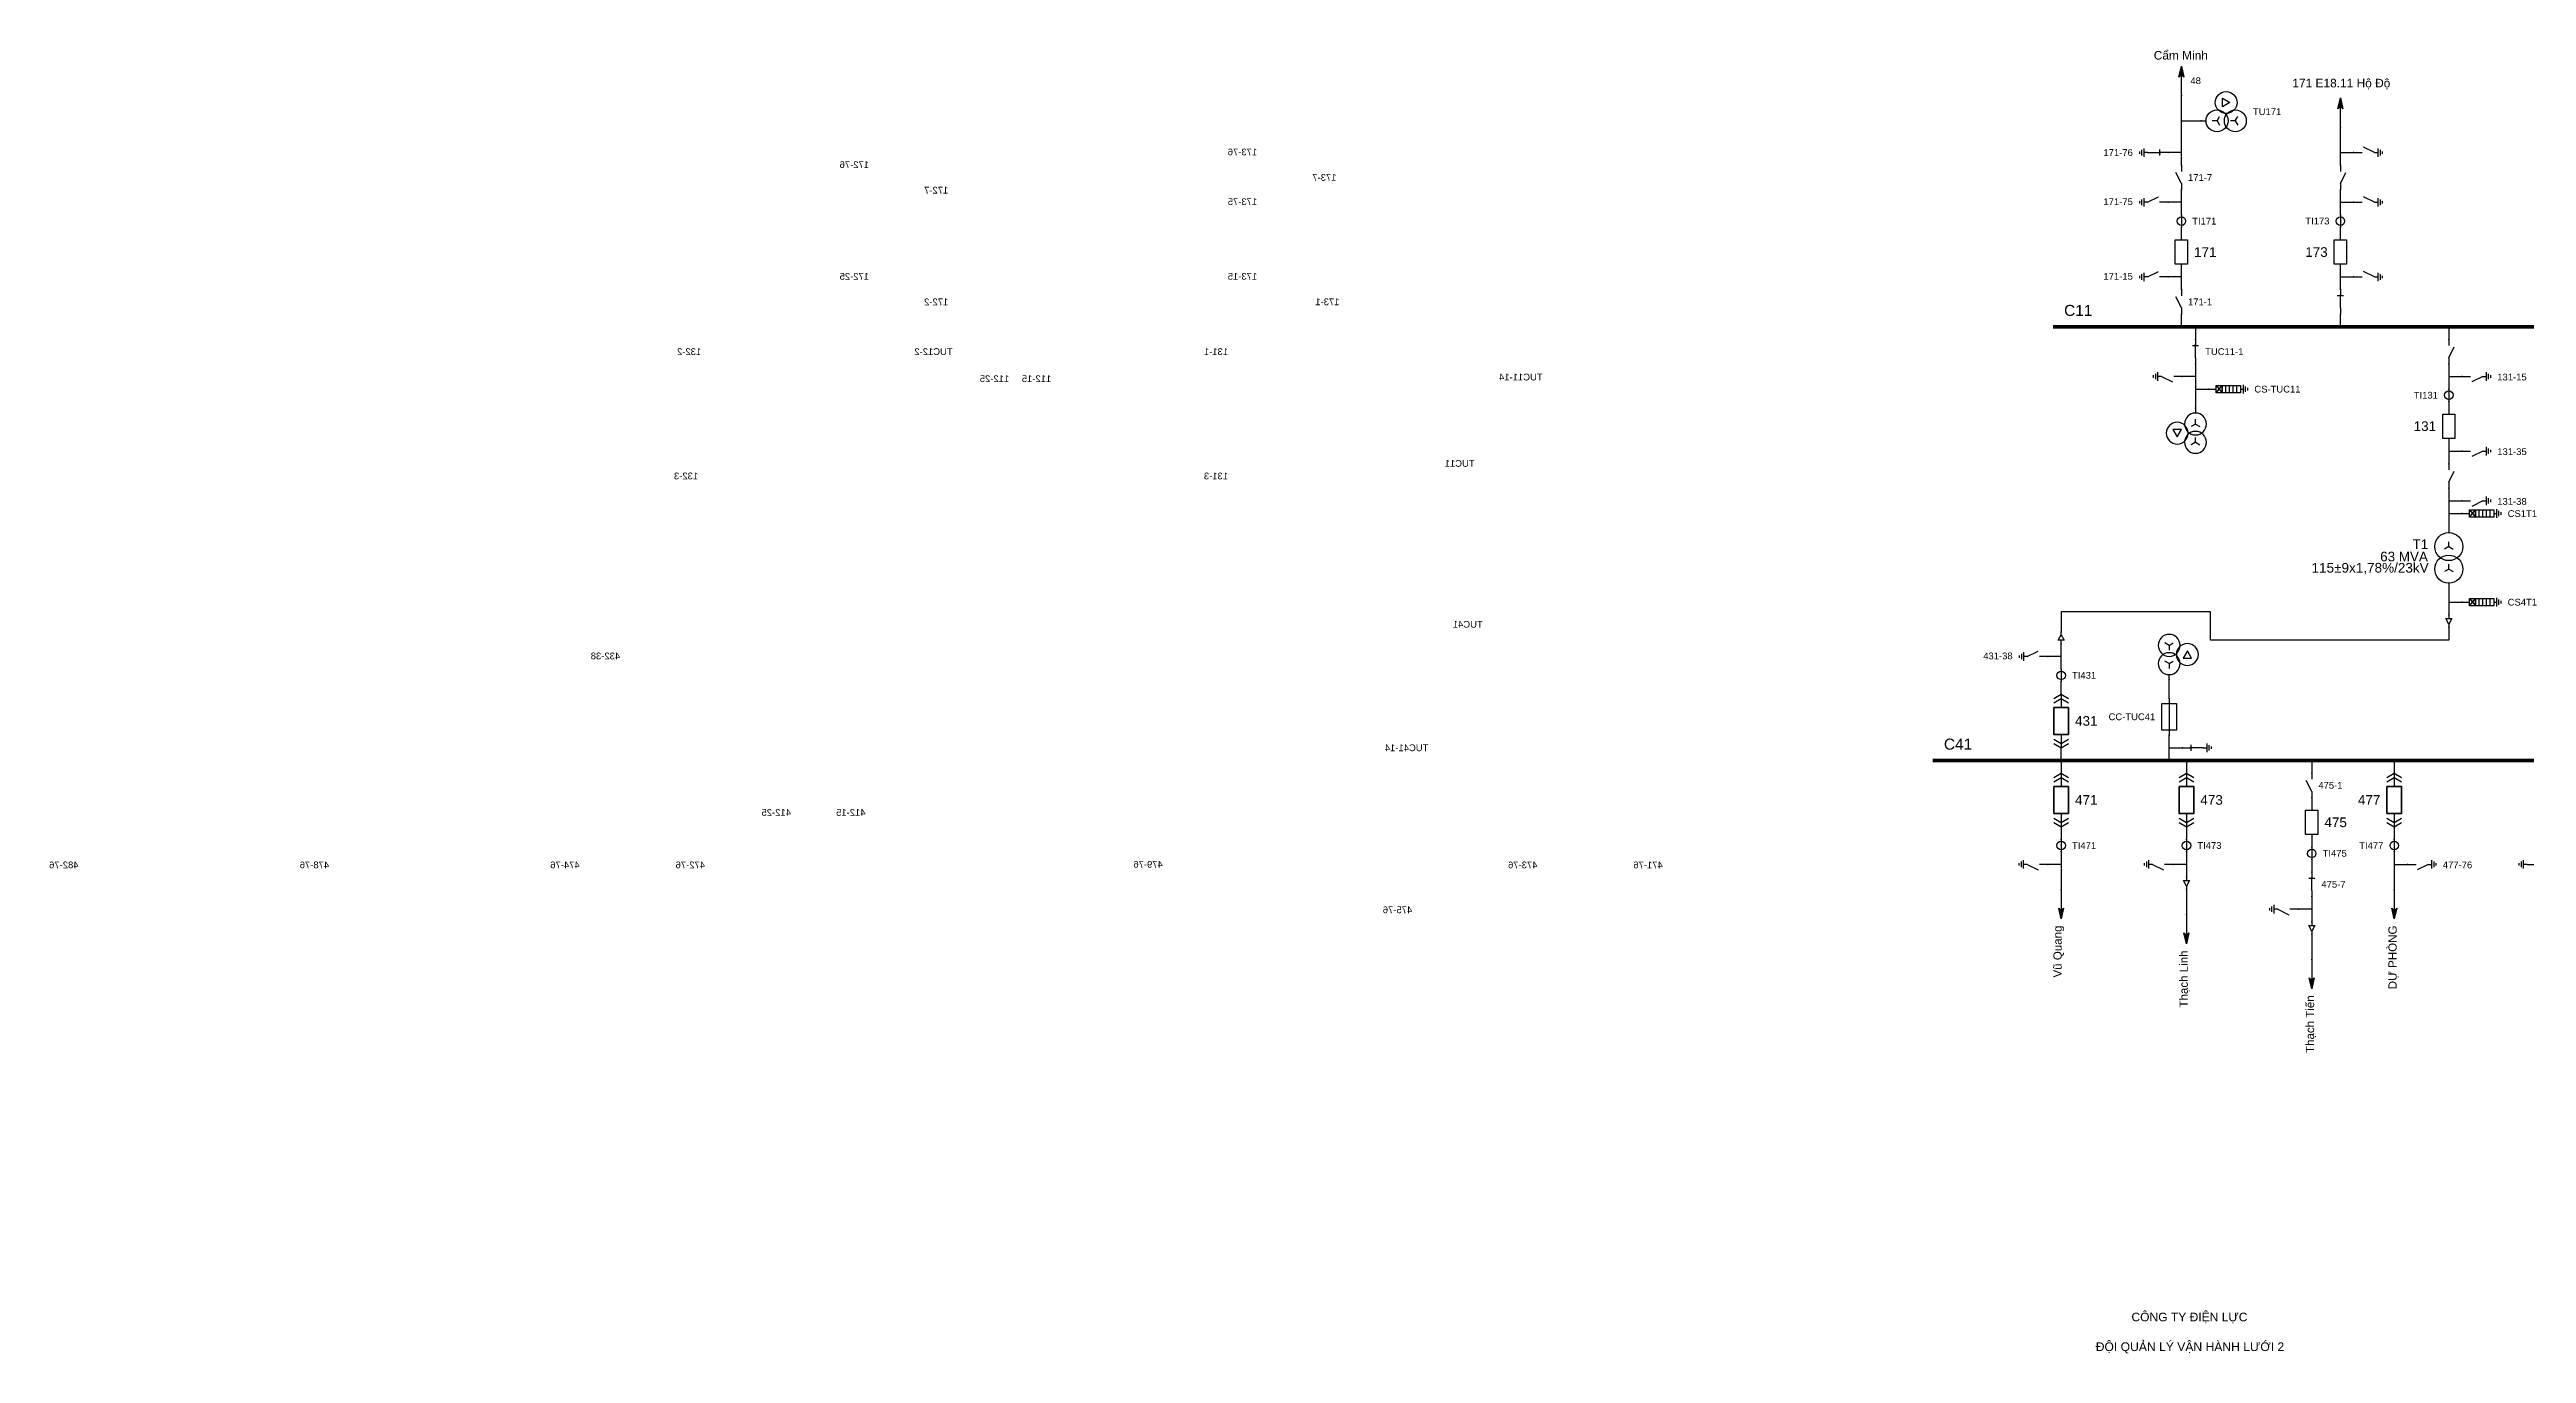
# Model space of a CAD drawing. Header units: millimetres. Extents: x -364 to 399, y 7 to 290.
# Drawn here: x -364 to 144, y 12 to 280 of the extents above; entities that cross this region are included whole.
import ezdxf

# ---------------------------------------------------------------- set-up
doc = ezdxf.new("R2010")
doc.units = ezdxf.units.MM
for name, color, linetype, lineweight in [('BUSBAR_110KV', 1, 'Continuous', 50), ('BUSBAR_22KV', 5, 'Continuous', 50), ('HV_110KV', 1, 'Continuous', 25), ('MV_22KV', 5, 'Continuous', 25)]:
    doc.layers.add(name, color=color, linetype=linetype, lineweight=lineweight)
doc.layers.add('SYM_PORTS', color=8, linetype='Continuous', plot=False)
doc.layers.add('TEXT', color=7, linetype='Continuous')
doc.styles.add('SLD_TEXT', font='arial.ttf')

# ---------------------------------------------------------------- blocks, each defined once
blk = doc.blocks.new('SYM_DISCONNECTOR_OPEN')
at = {"lineweight": 25}
for points in [[(0, -1.25), (-1.125, 1)], [(0, 2.5), (0, 1.25)], [(0, -1.25), (0, -2.5)]]:
    blk.add_lwpolyline(points, dxfattribs=at)
at = {"layer": 'SYM_PORTS'}
for p in [(0, 2.5), (0, -2.5)]:
    blk.add_point(p, dxfattribs=at)
blk.add_attdef('DEVICE_CODE', (1, -0.5), '', height=2)
blk = doc.blocks.new('SYM_EARTHING_SWITCH_OPEN')
at = {"lineweight": 25}
for points in [[(0, -1.25), (-1.125, 1)], [(0, 3), (0, 1.25)], [(-0.875, -2), (0.875, -2)], [(-0.5625, -2.4375), (0.5625, -2.4375)], [(-0.25, -2.875), (0.25, -2.875)], [(0, -1.25), (0, -2)]]:
    blk.add_lwpolyline(points, dxfattribs=at)
at = {"layer": 'SYM_PORTS'}
blk.add_point((0, 3), dxfattribs=at)
blk.add_attdef('DEVICE_CODE', (1.875, 0), '', height=2)
blk = doc.blocks.new('SYM_CIRCUIT_BREAKER')
at = {"lineweight": 25}
blk.add_lwpolyline([(-1.25, 2.5), (1.25, 2.5), (1.25, -2.5), (-1.25, -2.5)], close=True, dxfattribs=at)
at = {"layer": 'SYM_PORTS'}
for p in [(0, 2.5), (0, -2.5)]:
    blk.add_point(p, dxfattribs=at)
blk.add_attdef('DEVICE_CODE', (2.25, -0.5), '', height=2)
at = {"flags": 1}
blk.add_attdef('RATING', (2.25, -3.5), '', height=2, dxfattribs=at)
blk = doc.blocks.new('SYM_CURRENT_TRANSFORMER')
at = {"lineweight": 25}
blk.add_lwpolyline([(0, 1.25), (0, -1.25)], dxfattribs=at)
blk.add_circle((0, 0), 0.875, dxfattribs=at)
at = {"layer": 'SYM_PORTS'}
for p in [(0, 1.25), (0, -1.25)]:
    blk.add_point(p, dxfattribs=at)
blk.add_attdef('DEVICE_CODE', (1.875, -1.75), '', height=2)
at = {"flags": 1}
blk.add_attdef('RATIO', (1.875, -4.75), '', height=2, dxfattribs=at)
blk = doc.blocks.new('SYM_EARTHING_SWITCH_CLOSED')
at = {"lineweight": 25}
for points in [[(-0.625, 1.25), (0.625, 1.25)], [(0, 3), (0, 1.25)], [(0, -1.25), (0, 1.5)], [(-0.875, -2), (0.875, -2)], [(-0.5625, -2.4375), (0.5625, -2.4375)], [(-0.25, -2.875), (0.25, -2.875)], [(0, -1.25), (0, -2)]]:
    blk.add_lwpolyline(points, dxfattribs=at)
at = {"layer": 'SYM_PORTS'}
blk.add_point((0, 3), dxfattribs=at)
blk.add_attdef('DEVICE_CODE', (1.875, 0), '', height=2)
blk = doc.blocks.new('SYM_VOLTAGE_TRANSFORMER')
at = {"lineweight": 25}
for points in [[(0, 1.375), (-0.8625, 0.875)], [(0, 4.625), (0, 3.625)], [(0, 1.375), (0, 2.375)], [(0, 1.375), (0.8625, 0.875)], [(0, -2.375), (-0.8625, -2.875)], [(0, -2.375), (0, -1.375)], [(0, -2.375), (0.8625, -2.875)]]:
    blk.add_lwpolyline(points, dxfattribs=at)
blk.add_lwpolyline([(2.875, 0.25), (4.625, 0.25), (3.75, -1.25)], close=True, dxfattribs=at)
for centre in [(0, 1.375), (3.75, -0.5), (0, -2.375)]:
    blk.add_circle(centre, 2.25, dxfattribs=at)
at = {"layer": 'SYM_PORTS'}
blk.add_point((0, 4.625), dxfattribs=at)
blk.add_attdef('DEVICE_CODE', (7, 1.625), '', height=2)
at = {"flags": 1}
blk.add_attdef('RATIO', (7, -1.375), '', height=2, dxfattribs=at)
blk = doc.blocks.new('SYM_LINE_FEEDER_ARROW')
blk.add_hatch(color=7).paths.add_polyline_path([(0, -3), (-0.5, -0.75), (0, -1.25), (0.5, -0.75)])
at = {"lineweight": 25}
blk.add_lwpolyline([(0, 3), (0, -1.25)], dxfattribs=at)
blk.add_lwpolyline([(0, -3), (-0.5, -0.75), (0, -1.25), (0.5, -0.75)], close=True, dxfattribs=at)
at = {"layer": 'SYM_PORTS'}
blk.add_point((0, 3), dxfattribs=at)
blk.add_attdef('LINE_NAME', (1.5, 0), '', height=2)
blk = doc.blocks.new('SYM_DISCONNECTOR_CLOSED')
at = {"lineweight": 25}
for points in [[(-0.625, 1.25), (0.625, 1.25)], [(0, 2.5), (0, 1.25)], [(0, -1.25), (0, 1.5)], [(0, -1.25), (0, -2.5)]]:
    blk.add_lwpolyline(points, dxfattribs=at)
at = {"layer": 'SYM_PORTS'}
for p in [(0, 2.5), (0, -2.5)]:
    blk.add_point(p, dxfattribs=at)
blk.add_attdef('DEVICE_CODE', (1.625, -0.5), '', height=2)
blk = doc.blocks.new('SYM_SURGE_ARRESTER')
at = {"lineweight": 25}
for points in [[(-0.75, 2.5), (0.75, 2.5), (0.75, 1.25), (-0.75, 1.25)], [(-0.75, 1.25), (0.75, 1.25), (0.75, -2.5), (-0.75, -2.5)]]:
    blk.add_lwpolyline(points, close=True, dxfattribs=at)
for points in [[(-0.75, 2.5), (0.75, 1.25)], [(0.75, 2.5), (-0.75, 1.25)], [(-0.75, 0.5), (0.75, 0.5)], [(0, 4), (0, 2.5)], [(-0.875, -3.125), (0.875, -3.125)], [(-0.75, -0.25), (0.75, -0.25)], [(-0.75, -1), (0.75, -1)], [(-0.75, -1.75), (0.75, -1.75)], [(-0.5625, -3.5625), (0.5625, -3.5625)], [(-0.25, -4), (0.25, -4)], [(0, -2.5), (0, -3.125)]]:
    blk.add_lwpolyline(points, dxfattribs=at)
at = {"layer": 'SYM_PORTS'}
blk.add_point((0, 4), dxfattribs=at)
blk.add_attdef('DEVICE_CODE', (1.875, 1), '', height=2)
blk = doc.blocks.new('SYM_TRANSFORMER_2W')
at = {"lineweight": 25}
for points in [[(0, 2.3125), (-0.8625, 1.8125)], [(0, 2.3125), (0, 3.3125)], [(0, 2.3125), (0.8625, 1.8125)], [(0, -2.3125), (-0.8625, -2.8125)], [(0, -2.3125), (0, -1.3125)], [(0, -2.3125), (0.8625, -2.8125)]]:
    blk.add_lwpolyline(points, dxfattribs=at)
for centre in [(0, 2.3125), (0, -2.3125)]:
    blk.add_circle(centre, 2.875, dxfattribs=at)
at = {"layer": 'SYM_PORTS'}
for p in [(0, 5.1875), (0, -5.1875)]:
    blk.add_point(p, dxfattribs=at)
blk.add_attdef('DEVICE_CODE', (3.875, 2.1875), '', height=2)
at = {"flags": 1}
for tag, p in [('POWER', (3.875, -0.8125)), ('VOLTAGE_RATIO', (3.875, -3.8125))]:
    blk.add_attdef(tag, p, '', height=2, dxfattribs=at)
blk = doc.blocks.new('SYM_CABLE_TERMINATION')
at = {"lineweight": 25}
blk.add_lwpolyline([(-0.625, 0.5), (0.625, 0.5), (0, -0.625)], close=True, dxfattribs=at)
for points in [[(0, 1.25), (0, 0.5)], [(0, -0.625), (0, -1.25)]]:
    blk.add_lwpolyline(points, dxfattribs=at)
at = {"layer": 'SYM_PORTS'}
for p in [(0, 1.25), (0, -1.25)]:
    blk.add_point(p, dxfattribs=at)
blk = doc.blocks.new('SYM_DRAWOUT_BREAKER')
at = {"lineweight": 25}
for points in [[(-1.5, 4.625), (0, 5.5), (1.5, 4.625)], [(0, 5.5), (0, 2.75)], [(-1.5, 3.75), (0, 4.625), (1.5, 3.75)], [(-1.5, -3.75), (0, -4.625), (1.5, -3.75)], [(-1.5, -4.625), (0, -5.5), (1.5, -4.625)], [(0, -2.75), (0, -5.5)]]:
    blk.add_lwpolyline(points, dxfattribs=at)
at = {"lineweight": 35}
blk.add_lwpolyline([(-1.5, 2.75), (1.5, 2.75), (1.5, -2.75), (-1.5, -2.75)], close=True, dxfattribs=at)
at = {"layer": 'SYM_PORTS'}
for p in [(0, 5.5), (0, -5.5)]:
    blk.add_point(p, dxfattribs=at)
blk.add_attdef('DEVICE_CODE', (2.5, 2.5), '', height=2)
at = {"flags": 1}
blk.add_attdef('RATING', (2.5, -0.5), '', height=2, dxfattribs=at)
blk = doc.blocks.new('SYM_FUSE_DISCONNECTOR')
at = {"lineweight": 25}
blk.add_lwpolyline([(-1.5, 2.75), (1.5, 2.75), (1.5, -2.75), (-1.5, -2.75)], close=True, dxfattribs=at)
blk.add_lwpolyline([(0, 3.75), (0, -3.75)], dxfattribs=at)
at = {"layer": 'SYM_PORTS'}
for p in [(0, 3.75), (0, -3.75)]:
    blk.add_point(p, dxfattribs=at)
blk.add_attdef('DEVICE_CODE', (2.5, 0.75), '', height=2)
at = {"flags": 1}
blk.add_attdef('RATING', (2.5, -2.25), '', height=2, dxfattribs=at)

msp = doc.modelspace()

# ---------------------------------------------------------------- linework, layer by layer
at = {"layer": 'BUSBAR_110KV', "const_width": 0.777}
msp.add_lwpolyline([(47.2, 223.04), (151.05, 223.04)], dxfattribs=at)
at = {"layer": 'BUSBAR_22KV', "const_width": 0.777}
msp.add_lwpolyline([(22.53, 134.04), (189.16, 134.04)], dxfattribs=at)
at = {"layer": 'HV_110KV'}
for points in [[(73.53, 265.29), (73.53, 270.49)], [(73.53, 258.77), (73.53, 265.29)], [(73.53, 265.29), (77.61, 265.29)], [(106.16, 258.77), (106.16, 263.98)], [(73.53, 258.77), (70.81, 258.77)], [(73.53, 256.17), (73.53, 258.77)], [(106.16, 256.17), (106.16, 258.77)], [(106.16, 258.77), (108.88, 258.77)], [(73.53, 248.57), (73.53, 251.17)], [(106.16, 248.57), (106.16, 251.17)], [(73.53, 248.57), (70.81, 248.57)], [(73.53, 245.96), (73.53, 248.57)], [(106.16, 245.96), (106.16, 248.57)], [(106.16, 248.57), (108.88, 248.57)], [(73.53, 240.86), (73.53, 243.46)], [(106.16, 240.86), (106.16, 243.46)], [(73.53, 233.25), (73.53, 235.86)], [(106.16, 233.25), (106.16, 235.86)], [(73.53, 233.25), (70.81, 233.25)], [(73.53, 230.65), (73.53, 233.25)], [(106.16, 230.65), (106.16, 233.25)], [(106.16, 233.25), (108.88, 233.25)], [(73.53, 223.04), (73.53, 225.65)], [(106.16, 223.04), (106.16, 225.65)], [(76.43, 223.04), (76.43, 220.44)], [(128.41, 223.04), (128.41, 220.44)], [(76.43, 215.44), (76.43, 212.83)], [(128.41, 215.44), (128.41, 212.83)], [(76.43, 212.83), (73.71, 212.83)], [(76.43, 212.83), (76.43, 210.23)], [(76.43, 210.23), (79.15, 210.23)], [(76.43, 210.23), (76.43, 206.32)], [(128.41, 212.83), (131.13, 212.83)], [(128.41, 212.83), (128.41, 210.23)], [(128.41, 207.73), (128.41, 205.13)], [(128.41, 200.13), (128.41, 197.52)], [(128.41, 197.52), (131.13, 197.52)], [(128.41, 197.52), (128.41, 194.92)], [(128.41, 189.92), (128.41, 187.31)], [(128.41, 187.31), (131.13, 187.31)], [(128.41, 187.31), (128.41, 184.71)], [(128.41, 184.71), (131.13, 184.71)], [(128.41, 184.71), (128.41, 180.8)]]:
    msp.add_lwpolyline(points, dxfattribs=at)
at = {"layer": 'MV_22KV'}
for points in [[(128.41, 170.43), (128.41, 166.52)], [(128.41, 161.41), (128.41, 158.71), (79.5, 158.71), (79.5, 164.53), (48.86, 164.53), (48.86, 163.16), (48.86, 160.46)], [(128.41, 166.52), (131.13, 166.52)], [(128.41, 166.52), (128.41, 163.91)], [(48.86, 155.36), (48.86, 157.96)], [(48.86, 155.36), (46.14, 155.36)], [(48.86, 152.75), (48.86, 155.36)], [(48.86, 147.65), (48.86, 150.25)], [(71.02, 146.75), (71.02, 150.66)], [(71.02, 136.65), (71.02, 139.25)], [(48.86, 134.04), (48.86, 136.65)], [(48.86, 134.04), (48.86, 131.44)], [(71.02, 134.04), (71.02, 136.65)], [(71.02, 136.65), (73.75, 136.65)], [(74.57, 134.04), (74.57, 131.44)], [(100.28, 134.04), (100.28, 131.44)], [(117.22, 134.04), (117.22, 131.44)], [(100.28, 126.44), (100.28, 123.83)], [(48.86, 120.44), (48.86, 117.83)], [(74.57, 120.44), (74.57, 117.83)], [(100.28, 118.83), (100.28, 116.23)], [(117.22, 120.44), (117.22, 117.83)], [(48.86, 112.73), (46.14, 112.73)], [(48.86, 115.33), (48.86, 112.73)], [(48.86, 112.73), (48.86, 107.52)], [(74.57, 112.73), (71.85, 112.73)], [(74.57, 115.33), (74.57, 112.73)], [(74.57, 112.73), (74.57, 110.13)], [(100.28, 113.73), (100.28, 111.13)], [(117.22, 115.33), (117.22, 112.73)], [(117.22, 112.73), (119.94, 112.73)], [(117.22, 112.73), (117.22, 107.52)], [(74.57, 107.63), (74.57, 102.42)], [(100.28, 103.52), (97.56, 103.52)], [(100.28, 106.13), (100.28, 103.52)], [(100.28, 103.52), (100.28, 100.92)], [(100.28, 98.42), (100.28, 93.21)]]:
    msp.add_lwpolyline(points, dxfattribs=at)

# ---------------------------------------------------------------- block references
at = {"layer": 'HV_110KV', "rotation": 180}
for p in [(73.53, 273.49), (106.16, 266.98)]:
    msp.add_blockref('SYM_LINE_FEEDER_ARROW', p, dxfattribs=at)
at = {"layer": 'HV_110KV'}
ref = msp.add_blockref('SYM_VOLTAGE_TRANSFORMER', (82.23, 265.29), dxfattribs=dict(at, rotation=90))
ref.add_attrib('DEVICE_CODE', 'TU171', (88.22, 266.48), dxfattribs={"layer": 'TEXT', "height": 1.387, "style": 'SLD_TEXT'})
ref = msp.add_blockref('SYM_EARTHING_SWITCH_OPEN', (111.88, 258.77), dxfattribs=dict(at, xscale=-1, rotation=90))
ref.add_attrib('DEVICE_CODE', '173-76', (116.11, 258.21), dxfattribs={"layer": 'TEXT', "extrusion": (0, 0, -1), "height": 1.387, "style": 'SLD_TEXT'})
ref = msp.add_blockref('SYM_EARTHING_SWITCH_CLOSED', (67.81, 258.77), dxfattribs=dict(at, rotation=270))
ref.add_attrib('DEVICE_CODE', '171-76', (57.54, 258.09), dxfattribs={"layer": 'TEXT', "height": 1.387, "style": 'SLD_TEXT'})
ref = msp.add_blockref('SYM_EARTHING_SWITCH_OPEN', (191.53, 256.17), dxfattribs=dict(at, xscale=-1, rotation=90))
ref.add_attrib('DEVICE_CODE', '172-76', (195.76, 255.61), dxfattribs={"layer": 'TEXT', "extrusion": (0, 0, -1), "height": 1.387, "style": 'SLD_TEXT'})
ref = msp.add_blockref('SYM_DISCONNECTOR_OPEN', (106.16, 253.67), dxfattribs=dict(at, xscale=-1))
ref.add_attrib('DEVICE_CODE', '173-7', (99.84, 252.99), dxfattribs={"layer": 'TEXT', "extrusion": (0, 0, -1), "height": 1.387, "style": 'SLD_TEXT'})
ref = msp.add_blockref('SYM_DISCONNECTOR_OPEN', (73.53, 253.67), dxfattribs=at)
ref.add_attrib('DEVICE_CODE', '171-7', (74.89, 252.97), dxfattribs={"layer": 'TEXT', "height": 1.387, "style": 'SLD_TEXT'})
ref = msp.add_blockref('SYM_DISCONNECTOR_OPEN', (185.81, 251.07), dxfattribs=dict(at, xscale=-1))
ref.add_attrib('DEVICE_CODE', '172-7', (179.5, 250.37), dxfattribs={"layer": 'TEXT', "extrusion": (0, 0, -1), "height": 1.387, "style": 'SLD_TEXT'})
ref = msp.add_blockref('SYM_EARTHING_SWITCH_OPEN', (111.88, 248.57), dxfattribs=dict(at, xscale=-1, rotation=90))
ref.add_attrib('DEVICE_CODE', '173-75', (116.11, 248.01), dxfattribs={"layer": 'TEXT', "extrusion": (0, 0, -1), "height": 1.387, "style": 'SLD_TEXT'})
ref = msp.add_blockref('SYM_EARTHING_SWITCH_OPEN', (67.81, 248.57), dxfattribs=dict(at, rotation=270))
ref.add_attrib('DEVICE_CODE', '171-75', (57.54, 248.01), dxfattribs={"layer": 'TEXT', "height": 1.387, "style": 'SLD_TEXT'})
ref = msp.add_blockref('SYM_CURRENT_TRANSFORMER', (73.53, 244.71), dxfattribs=at)
ref.add_attrib('DEVICE_CODE', 'TI171', (75.76, 244.01), dxfattribs={"layer": 'TEXT', "height": 1.387, "style": 'SLD_TEXT'})
ref = msp.add_blockref('SYM_CURRENT_TRANSFORMER', (106.16, 244.71), dxfattribs=at)
ref.add_attrib('DEVICE_CODE', 'TI173', (98.97, 244.03), dxfattribs={"layer": 'TEXT', "height": 1.387, "style": 'SLD_TEXT'})
ref = msp.add_blockref('SYM_CIRCUIT_BREAKER', (73.53, 238.36), dxfattribs=at)
ref.add_attrib('DEVICE_CODE', '171', (76.14, 237.37), dxfattribs={"layer": 'TEXT', "height": 1.976, "style": 'SLD_TEXT'})
ref = msp.add_blockref('SYM_CIRCUIT_BREAKER', (106.16, 238.36), dxfattribs=at)
ref.add_attrib('DEVICE_CODE', '173', (98.95, 237.38), dxfattribs={"layer": 'TEXT', "height": 1.977, "style": 'SLD_TEXT'})
ref = msp.add_blockref('SYM_EARTHING_SWITCH_OPEN', (191.53, 233.25), dxfattribs=dict(at, xscale=-1, rotation=90))
ref.add_attrib('DEVICE_CODE', '172-25', (195.76, 232.69), dxfattribs={"layer": 'TEXT', "extrusion": (0, 0, -1), "height": 1.387, "style": 'SLD_TEXT'})
ref = msp.add_blockref('SYM_EARTHING_SWITCH_OPEN', (111.88, 233.25), dxfattribs=dict(at, xscale=-1, rotation=90))
ref.add_attrib('DEVICE_CODE', '173-15', (116.11, 232.69), dxfattribs={"layer": 'TEXT', "extrusion": (0, 0, -1), "height": 1.387, "style": 'SLD_TEXT'})
ref = msp.add_blockref('SYM_EARTHING_SWITCH_OPEN', (67.81, 233.25), dxfattribs=dict(at, rotation=270))
ref.add_attrib('DEVICE_CODE', '171-15', (57.54, 232.69), dxfattribs={"layer": 'TEXT', "height": 1.387, "style": 'SLD_TEXT'})
ref = msp.add_blockref('SYM_DISCONNECTOR_OPEN', (185.81, 228.15), dxfattribs=dict(at, xscale=-1))
ref.add_attrib('DEVICE_CODE', '172-2', (179.5, 227.45), dxfattribs={"layer": 'TEXT', "extrusion": (0, 0, -1), "height": 1.387, "style": 'SLD_TEXT'})
ref = msp.add_blockref('SYM_DISCONNECTOR_CLOSED', (106.16, 228.15), dxfattribs=dict(at, xscale=-1))
ref.add_attrib('DEVICE_CODE', '173-1', (99.22, 227.46), dxfattribs={"layer": 'TEXT', "extrusion": (0, 0, -1), "height": 1.387, "style": 'SLD_TEXT'})
ref = msp.add_blockref('SYM_DISCONNECTOR_OPEN', (73.53, 228.15), dxfattribs=at)
ref.add_attrib('DEVICE_CODE', '171-1', (74.89, 227.45), dxfattribs={"layer": 'TEXT', "height": 1.387, "style": 'SLD_TEXT'})
ref = msp.add_blockref('SYM_DISCONNECTOR_CLOSED', (237.13, 217.94), dxfattribs=dict(at, xscale=-1))
ref.add_attrib('DEVICE_CODE', '132-2', (230.2, 217.25), dxfattribs={"layer": 'TEXT', "extrusion": (0, 0, -1), "height": 1.387, "style": 'SLD_TEXT'})
ref = msp.add_blockref('SYM_DISCONNECTOR_OPEN', (187.82, 217.94), dxfattribs=dict(at, xscale=-1))
ref.add_attrib('DEVICE_CODE', 'TUC12-2', (178.6, 217.25), dxfattribs={"layer": 'TEXT', "extrusion": (0, 0, -1), "height": 1.387, "style": 'SLD_TEXT'})
ref = msp.add_blockref('SYM_EARTHING_SWITCH_OPEN', (163.86, 217.32), dxfattribs=dict(at, xscale=-1))
ref.add_attrib('DEVICE_CODE', '112-25', (167, 211.69), dxfattribs={"layer": 'TEXT', "extrusion": (0, 0, -1), "height": 1.387, "style": 'SLD_TEXT'})
ref = msp.add_blockref('SYM_EARTHING_SWITCH_OPEN', (161.26, 217.32), dxfattribs=dict(at, xscale=-1))
ref.add_attrib('DEVICE_CODE', '112-15', (158.37, 211.69), dxfattribs={"layer": 'TEXT', "extrusion": (0, 0, -1), "height": 1.387, "style": 'SLD_TEXT'})
ref = msp.add_blockref('SYM_DISCONNECTOR_OPEN', (128.41, 217.94), dxfattribs=dict(at, xscale=-1))
ref.add_attrib('DEVICE_CODE', '131-1', (122.09, 217.25), dxfattribs={"layer": 'TEXT', "extrusion": (0, 0, -1), "height": 1.387, "style": 'SLD_TEXT'})
ref = msp.add_blockref('SYM_DISCONNECTOR_CLOSED', (76.43, 217.94), dxfattribs=at)
ref.add_attrib('DEVICE_CODE', 'TUC11-1', (78.41, 217.25), dxfattribs={"layer": 'TEXT', "height": 1.387, "style": 'SLD_TEXT'})
ref = msp.add_blockref('SYM_EARTHING_SWITCH_OPEN', (70.71, 212.83), dxfattribs=dict(at, xscale=-1, rotation=270))
ref.add_attrib('DEVICE_CODE', 'TUC11-14', (57.54, 212.02), dxfattribs={"layer": 'TEXT', "extrusion": (0, 0, -1), "height": 1.387, "style": 'SLD_TEXT'})
ref = msp.add_blockref('SYM_EARTHING_SWITCH_OPEN', (134.13, 212.83), dxfattribs=dict(at, rotation=90))
ref.add_attrib('DEVICE_CODE', '131-15', (138.36, 212.02), dxfattribs={"layer": 'TEXT', "height": 1.387, "style": 'SLD_TEXT'})
ref = msp.add_blockref('SYM_SURGE_ARRESTER', (83.15, 210.23), dxfattribs=dict(at, rotation=90))
ref.add_attrib('DEVICE_CODE', 'CS-TUC11', (88.51, 209.54), dxfattribs={"layer": 'TEXT', "height": 1.387, "style": 'SLD_TEXT'})
ref = msp.add_blockref('SYM_CURRENT_TRANSFORMER', (128.41, 208.98), dxfattribs=at)
ref.add_attrib('DEVICE_CODE', 'TI131', (121.22, 208.29), dxfattribs={"layer": 'TEXT', "height": 1.387, "style": 'SLD_TEXT'})
ref = msp.add_blockref('SYM_VOLTAGE_TRANSFORMER', (76.43, 201.7), dxfattribs=dict(at, xscale=-1))
ref.add_attrib('DEVICE_CODE', 'TUC11', (71.49, 194.3), dxfattribs={"layer": 'TEXT', "extrusion": (0, 0, -1), "height": 1.387, "style": 'SLD_TEXT'})
ref = msp.add_blockref('SYM_CIRCUIT_BREAKER', (128.41, 202.63), dxfattribs=at)
ref.add_attrib('DEVICE_CODE', '131', (121.2, 201.65), dxfattribs={"layer": 'TEXT', "height": 1.977, "style": 'SLD_TEXT'})
ref = msp.add_blockref('SYM_EARTHING_SWITCH_OPEN', (134.13, 197.52), dxfattribs=dict(at, rotation=90))
ref.add_attrib('DEVICE_CODE', '131-35', (138.36, 196.71), dxfattribs={"layer": 'TEXT', "height": 1.387, "style": 'SLD_TEXT'})
ref = msp.add_blockref('SYM_DISCONNECTOR_OPEN', (237.13, 192.42), dxfattribs=dict(at, xscale=-1))
ref.add_attrib('DEVICE_CODE', '132-3', (230.82, 191.73), dxfattribs={"layer": 'TEXT', "extrusion": (0, 0, -1), "height": 1.387, "style": 'SLD_TEXT'})
ref = msp.add_blockref('SYM_DISCONNECTOR_OPEN', (128.41, 192.42), dxfattribs=dict(at, xscale=-1))
ref.add_attrib('DEVICE_CODE', '131-3', (122.09, 191.73), dxfattribs={"layer": 'TEXT', "extrusion": (0, 0, -1), "height": 1.387, "style": 'SLD_TEXT'})
ref = msp.add_blockref('SYM_EARTHING_SWITCH_OPEN', (134.13, 187.31), dxfattribs=dict(at, rotation=90))
ref.add_attrib('DEVICE_CODE', '131-38', (138.36, 186.5), dxfattribs={"layer": 'TEXT', "height": 1.387, "style": 'SLD_TEXT'})
ref = msp.add_blockref('SYM_SURGE_ARRESTER', (135.13, 184.71), dxfattribs=dict(at, rotation=90))
ref.add_attrib('DEVICE_CODE', 'CS1T1', (140.49, 184.01), dxfattribs={"layer": 'TEXT', "height": 1.387, "style": 'SLD_TEXT'})
ref = msp.add_blockref('SYM_TRANSFORMER_2W', (128.41, 175.61), dxfattribs=at)
ref.add_attrib('DEVICE_CODE', 'T1', (120.99, 177.45), dxfattribs={"layer": 'TEXT', "height": 1.954, "style": 'SLD_TEXT'})
at = {"layer": 'MV_22KV'}
ref = msp.add_blockref('SYM_VOLTAGE_TRANSFORMER', (71.02, 155.28), dxfattribs=dict(at, xscale=-1, rotation=180))
ref.add_attrib('DEVICE_CODE', 'TUC41', (69.83, 161.29), dxfattribs={"layer": 'TEXT', "extrusion": (0, 0, -1), "height": 1.387, "style": 'SLD_TEXT'})
for name, p in [('SYM_CABLE_TERMINATION', (128.41, 162.66)), ('SYM_LINE_FEEDER_ARROW', (48.86, 104.52)), ('SYM_CABLE_TERMINATION', (74.57, 108.88)), ('SYM_LINE_FEEDER_ARROW', (117.22, 104.52)), ('SYM_LINE_FEEDER_ARROW', (74.57, 99.42)), ('SYM_CABLE_TERMINATION', (100.28, 99.67)), ('SYM_LINE_FEEDER_ARROW', (100.28, 90.21))]:
    msp.add_blockref(name, p, dxfattribs=at)
ref = msp.add_blockref('SYM_SURGE_ARRESTER', (135.13, 166.52), dxfattribs=dict(at, rotation=90))
ref.add_attrib('DEVICE_CODE', 'CS4T1', (140.49, 165.83), dxfattribs={"layer": 'TEXT', "height": 1.387, "style": 'SLD_TEXT'})
at = {"layer": 'MV_22KV', "rotation": 180}
msp.add_blockref('SYM_CABLE_TERMINATION', (48.86, 159.21), dxfattribs=at)
at = {"layer": 'MV_22KV'}
ref = msp.add_blockref('SYM_EARTHING_SWITCH_OPEN', (242.6, 155.36), dxfattribs=dict(at, xscale=-1, rotation=90))
ref.add_attrib('DEVICE_CODE', '432-38', (246.83, 154.8), dxfattribs={"layer": 'TEXT', "extrusion": (0, 0, -1), "height": 1.387, "style": 'SLD_TEXT'})
ref = msp.add_blockref('SYM_EARTHING_SWITCH_OPEN', (43.14, 155.36), dxfattribs=dict(at, rotation=270))
ref.add_attrib('DEVICE_CODE', '431-38', (32.88, 154.8), dxfattribs={"layer": 'TEXT', "height": 1.387, "style": 'SLD_TEXT'})
ref = msp.add_blockref('SYM_CURRENT_TRANSFORMER', (48.86, 151.5), dxfattribs=at)
ref.add_attrib('DEVICE_CODE', 'TI431', (51.1, 150.82), dxfattribs={"layer": 'TEXT', "height": 1.387, "style": 'SLD_TEXT'})
ref = msp.add_blockref('SYM_DRAWOUT_BREAKER', (48.86, 142.15), dxfattribs=at)
ref.add_attrib('DEVICE_CODE', '431', (51.72, 141.17), dxfattribs={"layer": 'TEXT', "height": 1.977, "style": 'SLD_TEXT'})
ref = msp.add_blockref('SYM_FUSE_DISCONNECTOR', (71.02, 143), dxfattribs=at)
ref.add_attrib('DEVICE_CODE', 'CC-TUC41', (58.59, 142.31), dxfattribs={"layer": 'TEXT', "height": 1.387, "style": 'SLD_TEXT'})
ref = msp.add_blockref('SYM_EARTHING_SWITCH_CLOSED', (76.75, 136.65), dxfattribs=dict(at, xscale=-1, rotation=90))
ref.add_attrib('DEVICE_CODE', 'TUC41-14', (80.98, 135.95), dxfattribs={"layer": 'TEXT', "extrusion": (0, 0, -1), "height": 1.387, "style": 'SLD_TEXT'})
ref = msp.add_blockref('SYM_EARTHING_SWITCH_OPEN', (214.68, 128.32), dxfattribs=dict(at, xscale=-1))
ref.add_attrib('DEVICE_CODE', '412-25', (211.79, 122.69), dxfattribs={"layer": 'TEXT', "extrusion": (0, 0, -1), "height": 1.387, "style": 'SLD_TEXT'})
ref = msp.add_blockref('SYM_EARTHING_SWITCH_OPEN', (199.37, 128.32), dxfattribs=dict(at, xscale=-1))
ref.add_attrib('DEVICE_CODE', '412-15', (196.48, 122.69), dxfattribs={"layer": 'TEXT', "extrusion": (0, 0, -1), "height": 1.387, "style": 'SLD_TEXT'})
ref = msp.add_blockref('SYM_DRAWOUT_BREAKER', (48.86, 125.94), dxfattribs=at)
ref.add_attrib('DEVICE_CODE', '471', (51.72, 124.95), dxfattribs={"layer": 'TEXT', "height": 1.976, "style": 'SLD_TEXT'})
ref = msp.add_blockref('SYM_DRAWOUT_BREAKER', (74.57, 125.94), dxfattribs=at)
ref.add_attrib('DEVICE_CODE', '473', (77.43, 124.96), dxfattribs={"layer": 'TEXT', "height": 1.977, "style": 'SLD_TEXT'})
ref = msp.add_blockref('SYM_DISCONNECTOR_OPEN', (100.28, 128.94), dxfattribs=at)
ref.add_attrib('DEVICE_CODE', '475-1', (101.64, 128.25), dxfattribs={"layer": 'TEXT', "height": 1.387, "style": 'SLD_TEXT'})
ref = msp.add_blockref('SYM_DRAWOUT_BREAKER', (117.22, 125.94), dxfattribs=at)
ref.add_attrib('DEVICE_CODE', '477', (109.76, 124.95), dxfattribs={"layer": 'TEXT', "height": 1.978, "style": 'SLD_TEXT'})
ref = msp.add_blockref('SYM_CIRCUIT_BREAKER', (100.28, 121.33), dxfattribs=at)
ref.add_attrib('DEVICE_CODE', '475', (102.89, 120.36), dxfattribs={"layer": 'TEXT', "height": 1.98, "style": 'SLD_TEXT'})
ref = msp.add_blockref('SYM_CURRENT_TRANSFORMER', (48.86, 116.58), dxfattribs=at)
ref.add_attrib('DEVICE_CODE', 'TI471', (51.1, 115.89), dxfattribs={"layer": 'TEXT', "height": 1.387, "style": 'SLD_TEXT'})
ref = msp.add_blockref('SYM_CURRENT_TRANSFORMER', (74.57, 116.58), dxfattribs=at)
ref.add_attrib('DEVICE_CODE', 'TI473', (76.81, 115.9), dxfattribs={"layer": 'TEXT', "height": 1.387, "style": 'SLD_TEXT'})
ref = msp.add_blockref('SYM_CURRENT_TRANSFORMER', (117.22, 116.58), dxfattribs=at)
ref.add_attrib('DEVICE_CODE', 'TI477', (110.03, 115.89), dxfattribs={"layer": 'TEXT', "height": 1.387, "style": 'SLD_TEXT'})
ref = msp.add_blockref('SYM_EARTHING_SWITCH_OPEN', (368.24, 112.73), dxfattribs=dict(at, xscale=-1, rotation=270))
ref.add_attrib('DEVICE_CODE', '482-76', (357.97, 111.92), dxfattribs={"layer": 'TEXT', "extrusion": (0, 0, -1), "height": 1.387, "style": 'SLD_TEXT'})
ref = msp.add_blockref('SYM_EARTHING_SWITCH_OPEN', (316.82, 112.73), dxfattribs=dict(at, xscale=-1, rotation=270))
ref.add_attrib('DEVICE_CODE', '478-76', (306.55, 111.92), dxfattribs={"layer": 'TEXT', "extrusion": (0, 0, -1), "height": 1.387, "style": 'SLD_TEXT'})
ref = msp.add_blockref('SYM_EARTHING_SWITCH_OPEN', (265.39, 112.73), dxfattribs=dict(at, xscale=-1, rotation=270))
ref.add_attrib('DEVICE_CODE', '474-76', (255.13, 111.92), dxfattribs={"layer": 'TEXT', "extrusion": (0, 0, -1), "height": 1.387, "style": 'SLD_TEXT'})
ref = msp.add_blockref('SYM_EARTHING_SWITCH_OPEN', (239.68, 112.73), dxfattribs=dict(at, xscale=-1, rotation=270))
ref.add_attrib('DEVICE_CODE', '472-76', (229.42, 111.92), dxfattribs={"layer": 'TEXT', "extrusion": (0, 0, -1), "height": 1.387, "style": 'SLD_TEXT'})
ref = msp.add_blockref('SYM_EARTHING_SWITCH_CLOSED', (145.74, 112.73), dxfattribs=dict(at, xscale=-1, rotation=270))
ref.add_attrib('DEVICE_CODE', '479-76', (135.47, 112.04), dxfattribs={"layer": 'TEXT', "extrusion": (0, 0, -1), "height": 1.387, "style": 'SLD_TEXT'})
ref = msp.add_blockref('SYM_EARTHING_SWITCH_OPEN', (68.85, 112.73), dxfattribs=dict(at, xscale=-1, rotation=270))
ref.add_attrib('DEVICE_CODE', '473-76', (58.59, 111.92), dxfattribs={"layer": 'TEXT', "extrusion": (0, 0, -1), "height": 1.387, "style": 'SLD_TEXT'})
ref = msp.add_blockref('SYM_EARTHING_SWITCH_OPEN', (43.14, 112.73), dxfattribs=dict(at, xscale=-1, rotation=270))
ref.add_attrib('DEVICE_CODE', '471-76', (32.88, 111.92), dxfattribs={"layer": 'TEXT', "extrusion": (0, 0, -1), "height": 1.387, "style": 'SLD_TEXT'})
ref = msp.add_blockref('SYM_CURRENT_TRANSFORMER', (100.28, 114.98), dxfattribs=at)
ref.add_attrib('DEVICE_CODE', 'TI475', (102.52, 114.3), dxfattribs={"layer": 'TEXT', "height": 1.387, "style": 'SLD_TEXT'})
ref = msp.add_blockref('SYM_EARTHING_SWITCH_OPEN', (122.94, 112.73), dxfattribs=dict(at, rotation=90))
ref.add_attrib('DEVICE_CODE', '477-76', (127.18, 111.92), dxfattribs={"layer": 'TEXT', "height": 1.387, "style": 'SLD_TEXT'})
ref = msp.add_blockref('SYM_DISCONNECTOR_CLOSED', (100.28, 108.63), dxfattribs=at)
ref.add_attrib('DEVICE_CODE', '475-7', (102.27, 107.94), dxfattribs={"layer": 'TEXT', "height": 1.387, "style": 'SLD_TEXT'})
ref = msp.add_blockref('SYM_EARTHING_SWITCH_OPEN', (94.56, 103.52), dxfattribs=dict(at, xscale=-1, rotation=270))
ref.add_attrib('DEVICE_CODE', '475-76', (84.3, 102.71), dxfattribs={"layer": 'TEXT', "extrusion": (0, 0, -1), "height": 1.387, "style": 'SLD_TEXT'})

# ---------------------------------------------------------------- texts
at = {"layer": 'TEXT', "attachment_point": 7, "style": 'SLD_TEXT'}
for s, insert, char_height in [('Cẩm Minh', (67.87, 277.84), 1.745), ('48', (75.39, 272.81), 1.387), ('171 E18.11 Hộ Độ', (96.3, 271.77), 1.7505), ('C11', (49.47, 225.22), 2.27), ('115±9x1,78%/23kV', (100.24, 172.22), 1.9862), ('63 MVA', (114.33, 174.87), 1.969), ('C41', (24.8, 136.22), 2.27), ('CÔNG TY ĐIỆN LỰC', (63.29, 18.57), 1.7686), ('ĐỘI QUẢN LÝ VẬN HÀNH LƯỚI 2', (55.96, 12.37), 1.7809)]:
    msp.add_mtext(s, dxfattribs=dict(at, insert=insert, char_height=char_height))
at = {"layer": 'TEXT', "char_height": 1.694, "attachment_point": 7, "rotation": 90, "style": 'SLD_TEXT'}
for s, insert in [('Vũ Quang', (49.48, 89.51)), ('DỰ PHÒNG', (118.09, 87.1)), ('Thạch Linh', (75.23, 83.35)), ('Thạch Tiến', (101.15, 74.02))]:
    msp.add_mtext(s, dxfattribs=dict(at, insert=insert))

doc.saveas('drawing.dxf')
